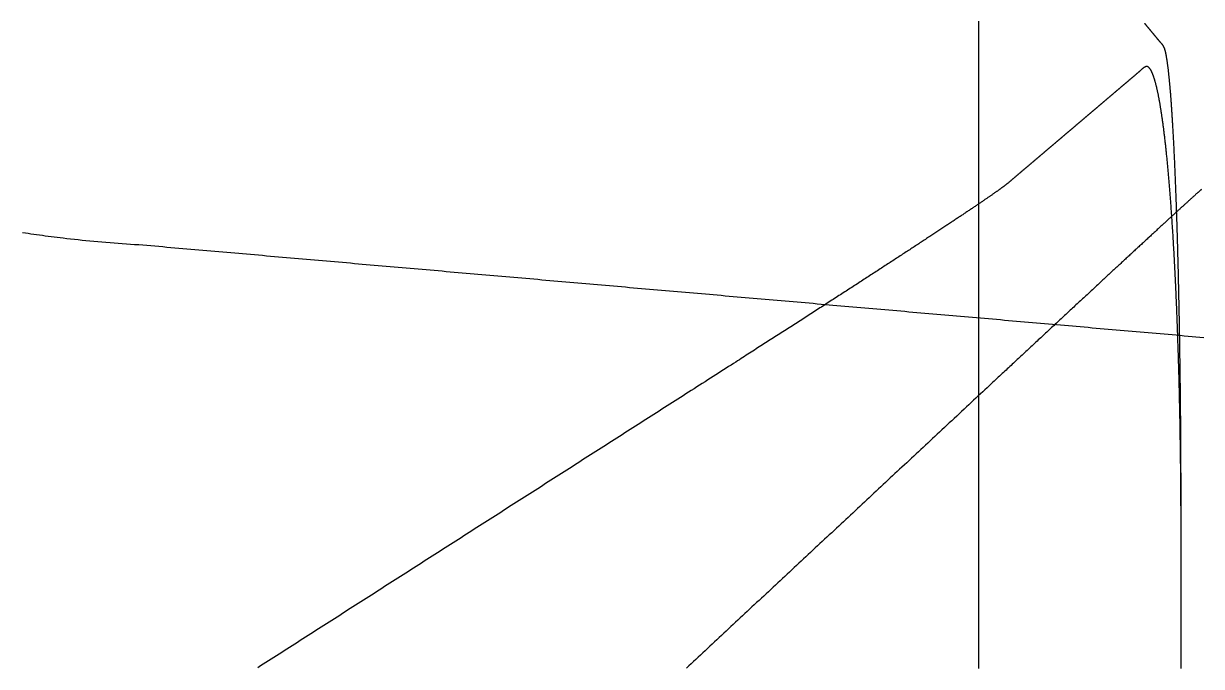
# Model space of a CAD drawing. Header units: millimetres. Extents: x -253 to 256, y -315 to 312.
# Drawn here: x 6.6 to 82.8, y -181.6 to -140 of the extents above; entities that cross this region are included whole.
import ezdxf

# ---------------------------------------------------------------- set-up
doc = ezdxf.new("R2010")
doc.units = ezdxf.units.MM
doc.layers.add('SKETCH', color=5, linetype='Continuous')

msp = doc.modelspace()

# ---------------------------------------------------------------- linework, layer by layer
at = {"layer": 'SKETCH', "flags": 128}
for points in [[(68.414, -181.765), (68.414, -181.53), (68.414, -181.294), (68.414, -181.058), (68.414, -180.822), (68.414, -180.586), (68.414, -180.35), (68.414, -180.115), (68.414, -179.879), (68.414, -179.642), (68.414, -179.406), (68.414, -179.169), (68.414, -178.932), (68.414, -178.694), (68.414, -178.457), (68.414, -178.22), (68.414, -177.982), (68.414, -177.745), (68.414, -177.508), (68.414, -177.271), (68.414, -177.034), (68.414, -176.797), (68.414, -176.561), (68.414, -176.325), (68.414, -176.089), (68.414, -175.854), (68.414, -175.619), (68.414, -175.385), (68.414, -175.152), (68.414, -174.919), (68.414, -174.687), (68.414, -174.455), (68.414, -174.234), (68.414, -174.013), (68.414, -173.793), (68.414, -173.574), (68.414, -173.355), (68.414, -173.136), (68.414, -172.918), (68.414, -172.701), (68.414, -172.483), (68.414, -172.266), (68.414, -172.05), (68.414, -171.833), (68.414, -171.617), (68.414, -171.401), (68.414, -171.185), (68.414, -170.969), (68.414, -170.753), (68.414, -170.537), (68.414, -170.321), (68.414, -170.105), (68.414, -169.889), (68.414, -169.672), (68.414, -169.455), (68.414, -169.238), (68.414, -169.02), (68.414, -168.803), (68.414, -168.586), (68.414, -168.368), (68.414, -168.151), (68.414, -167.933), (68.414, -167.716), (68.414, -167.498), (68.414, -167.281), (68.414, -167.063), (68.414, -166.846), (68.414, -166.629), (68.414, -166.411), (68.414, -166.194), (68.414, -165.976), (68.414, -165.759), (68.414, -165.541), (68.414, -165.324), (68.414, -165.106), (68.414, -164.889), (68.414, -164.672), (68.414, -164.454), (68.414, -164.237), (68.414, -164.019), (68.414, -163.802), (68.414, -163.585), (68.414, -163.367), (68.414, -163.15), (68.414, -162.932), (68.414, -162.715), (68.414, -162.498), (68.414, -162.28), (68.414, -162.063), (68.414, -161.845), (68.414, -161.628), (68.414, -161.411), (68.414, -161.193), (68.414, -160.976), (68.414, -160.758), (68.414, -160.541), (68.414, -160.324), (68.414, -160.106), (68.414, -159.889), (68.414, -159.671), (68.414, -159.454), (68.414, -159.237), (68.414, -159.019), (68.414, -158.802), (68.414, -158.584), (68.414, -158.367), (68.414, -158.149), (68.414, -157.932), (68.414, -157.715), (68.414, -157.497), (68.414, -157.28), (68.414, -157.062), (68.414, -156.845), (68.414, -156.627), (68.414, -156.41), (68.414, -156.192), (68.414, -155.975), (68.414, -155.758), (68.414, -155.54), (68.414, -155.323), (68.414, -155.105), (68.414, -154.888), (68.414, -154.67), (68.414, -154.453), (68.414, -154.235), (68.414, -154.018), (68.414, -153.801), (68.414, -153.583), (68.414, -153.366), (68.414, -153.148), (68.414, -152.931), (68.414, -152.714), (68.414, -152.496), (68.414, -152.279), (68.414, -152.061), (68.414, -151.844), (68.414, -151.627), (68.414, -151.409), (68.414, -151.192), (68.414, -150.974), (68.414, -150.757), (68.414, -150.54), (68.414, -150.322), (68.414, -150.105), (68.414, -149.887), (68.414, -149.67), (68.414, -149.453), (68.414, -149.235), (68.414, -149.018), (68.414, -148.8), (68.414, -148.583), (68.414, -148.366), (68.414, -148.148), (68.414, -147.931), (68.414, -147.713), (68.414, -147.496), (68.414, -147.278), (68.414, -147.061), (68.414, -146.844), (68.414, -146.626), (68.414, -146.409), (68.414, -146.191), (68.414, -145.974), (68.414, -145.756), (68.414, -145.539), (68.414, -145.321), (68.414, -145.104), (68.414, -144.887), (68.414, -144.669), (68.414, -144.452), (68.414, -144.234), (68.414, -144.017), (68.414, -143.799), (68.414, -143.582), (68.414, -143.364), (68.414, -143.147), (68.414, -142.93), (68.414, -142.712), (68.414, -142.495), (68.414, -142.277), (68.414, -142.06), (68.414, -141.843), (68.414, -141.625), (68.414, -141.408), (68.414, -141.19), (68.414, -140.973), (68.414, -140.756), (68.414, -140.538), (68.414, -140.321), (68.414, -140.103), (68.414, -139.886)], [(81.493, -181.765), (81.493, -181.53), (81.493, -181.294), (81.493, -181.058), (81.493, -180.822), (81.493, -180.586), (81.493, -180.35), (81.493, -180.115), (81.493, -179.877), (81.493, -179.636), (81.493, -179.393), (81.493, -179.147), (81.493, -178.899), (81.493, -178.649), (81.493, -178.399), (81.493, -178.148), (81.493, -177.898), (81.493, -177.647), (81.493, -177.398), (81.493, -177.15), (81.493, -176.904), (81.493, -176.66), (81.493, -176.42), (81.493, -176.182), (81.493, -175.948), (81.493, -175.719), (81.493, -175.494), (81.493, -175.274), (81.493, -175.06), (81.493, -174.852), (81.493, -174.65), (81.493, -174.455), (81.493, -174.328), (81.493, -174.203), (81.493, -174.082), (81.493, -173.964), (81.493, -173.849), (81.493, -173.737), (81.493, -173.626), (81.493, -173.518), (81.493, -173.411), (81.493, -173.306), (81.493, -173.202), (81.493, -173.099), (81.493, -172.997), (81.493, -172.895), (81.493, -172.793), (81.493, -172.691), (81.493, -172.589), (81.493, -172.486), (81.493, -172.382), (81.493, -172.277), (81.493, -172.171), (81.493, -172.063), (81.493, -171.953), (81.493, -171.841), (81.493, -171.717), (81.493, -171.593), (81.493, -171.468), (81.492, -171.342), (81.492, -171.216), (81.492, -171.089), (81.492, -170.961), (81.492, -170.833), (81.492, -170.704), (81.491, -170.575), (81.491, -170.446), (81.491, -170.317), (81.491, -170.187), (81.49, -170.057), (81.49, -169.928), (81.49, -169.798), (81.489, -169.668), (81.489, -169.538), (81.489, -169.409), (81.488, -169.279), (81.488, -169.15), (81.487, -169.022), (81.487, -168.893), (81.486, -168.766), (81.486, -168.638), (81.485, -168.511), (81.485, -168.383), (81.484, -168.256), (81.484, -168.128), (81.483, -168.001), (81.482, -167.873), (81.482, -167.746), (81.481, -167.619), (81.48, -167.492), (81.48, -167.364), (81.479, -167.237), (81.478, -167.11), (81.477, -166.983), (81.477, -166.857), (81.476, -166.73), (81.475, -166.603), (81.474, -166.477), (81.473, -166.35), (81.472, -166.224), (81.471, -166.098), (81.47, -165.972), (81.469, -165.846), (81.468, -165.72), (81.467, -165.595), (81.466, -165.469), (81.465, -165.344), (81.464, -165.219), (81.463, -165.093), (81.462, -164.968), (81.461, -164.843), (81.459, -164.718), (81.458, -164.593), (81.457, -164.468), (81.456, -164.344), (81.454, -164.219), (81.453, -164.095), (81.452, -163.971), (81.45, -163.847), (81.449, -163.723), (81.447, -163.599), (81.446, -163.475), (81.445, -163.352), (81.443, -163.228), (81.442, -163.105), (81.44, -162.982), (81.439, -162.86), (81.437, -162.737), (81.435, -162.615), (81.434, -162.493), (81.432, -162.371), (81.431, -162.249), (81.429, -162.127), (81.427, -162.005), (81.426, -161.883), (81.424, -161.762), (81.422, -161.641), (81.421, -161.52), (81.419, -161.399), (81.417, -161.278), (81.415, -161.157), (81.414, -161.037), (81.412, -160.917), (81.41, -160.797), (81.408, -160.677), (81.406, -160.558), (81.404, -160.438), (81.402, -160.319), (81.4, -160.2), (81.398, -160.082), (81.396, -159.963), (81.394, -159.845), (81.392, -159.728), (81.39, -159.61), (81.388, -159.492), (81.386, -159.375), (81.384, -159.258), (81.382, -159.141), (81.38, -159.024), (81.378, -158.908), (81.376, -158.791), (81.373, -158.675), (81.371, -158.559), (81.369, -158.444), (81.367, -158.328), (81.364, -158.213), (81.362, -158.098), (81.36, -157.984), (81.357, -157.869), (81.355, -157.755), (81.353, -157.641), (81.35, -157.528), (81.348, -157.414), (81.346, -157.301), (81.343, -157.189), (81.341, -157.076), (81.338, -156.964), (81.336, -156.852), (81.333, -156.741), (81.331, -156.629), (81.328, -156.518), (81.325, -156.407), (81.323, -156.296), (81.32, -156.186), (81.318, -156.076), (81.315, -155.966), (81.312, -155.856), (81.309, -155.747), (81.307, -155.638), (81.304, -155.529), (81.301, -155.42), (81.299, -155.312), (81.296, -155.204), (81.293, -155.097), (81.29, -154.99), (81.287, -154.883), (81.284, -154.776), (81.281, -154.67), (81.279, -154.564), (81.276, -154.458), (81.273, -154.353), (81.27, -154.248), (81.267, -154.144), (81.264, -154.039), (81.261, -153.935), (81.258, -153.831), (81.254, -153.728), (81.251, -153.625), (81.248, -153.522), (81.245, -153.419), (81.242, -153.317), (81.239, -153.215), (81.236, -153.113), (81.232, -153.012), (81.229, -152.911), (81.226, -152.81), (81.223, -152.71), (81.219, -152.61), (81.216, -152.511), (81.213, -152.412), (81.209, -152.313), (81.206, -152.215), (81.203, -152.117), (81.2, -152.019), (81.196, -151.922), (81.193, -151.825), (81.189, -151.728), (81.186, -151.632), (81.183, -151.536), (81.179, -151.441), (81.176, -151.346), (81.172, -151.251), (81.169, -151.156), (81.166, -151.062), (81.162, -150.968), (81.159, -150.875), (81.155, -150.782), (81.152, -150.689), (81.148, -150.597), (81.144, -150.505), (81.141, -150.414), (81.137, -150.322), (81.134, -150.232), (81.13, -150.141), (81.126, -150.052), (81.123, -149.962), (81.119, -149.873), (81.115, -149.784), (81.112, -149.696), (81.108, -149.608), (81.104, -149.521), (81.101, -149.434), (81.097, -149.347), (81.093, -149.261), (81.089, -149.175), (81.085, -149.089), (81.082, -149.004), (81.078, -148.919), (81.074, -148.835), (81.07, -148.751), (81.066, -148.667), (81.062, -148.584), (81.058, -148.501), (81.054, -148.419), (81.05, -148.337), (81.046, -148.255), (81.043, -148.174), (81.039, -148.094), (81.035, -148.014), (81.031, -147.934), (81.027, -147.855), (81.023, -147.776), (81.018, -147.698), (81.014, -147.62), (81.01, -147.542), (81.006, -147.465), (81.002, -147.389), (80.998, -147.313), (80.994, -147.237), (80.99, -147.161), (80.986, -147.087), (80.981, -147.012), (80.977, -146.938), (80.973, -146.864), (80.969, -146.791), (80.965, -146.719), (80.96, -146.646), (80.956, -146.574), (80.952, -146.503), (80.948, -146.432), (80.943, -146.362), (80.939, -146.292), (80.935, -146.223), (80.93, -146.154), (80.926, -146.085), (80.922, -146.017), (80.917, -145.95), (80.913, -145.882), (80.909, -145.816), (80.904, -145.75), (80.9, -145.684), (80.896, -145.618), (80.891, -145.554), (80.887, -145.489), (80.882, -145.425), (80.878, -145.362), (80.873, -145.299), (80.869, -145.236), (80.864, -145.174), (80.86, -145.113), (80.855, -145.051), (80.851, -144.991), (80.846, -144.931), (80.842, -144.871), (80.837, -144.812), (80.833, -144.753), (80.828, -144.695), (80.824, -144.637), (80.819, -144.58), (80.814, -144.524), (80.81, -144.468), (80.805, -144.412), (80.801, -144.357), (80.796, -144.302), (80.791, -144.248), (80.787, -144.194), (80.782, -144.141), (80.777, -144.088), (80.773, -144.036), (80.768, -143.984), (80.763, -143.933), (80.758, -143.882), (80.754, -143.832), (80.749, -143.782), (80.744, -143.733), (80.739, -143.684), (80.735, -143.636), (80.73, -143.588), (80.725, -143.541), (80.72, -143.494), (80.716, -143.448), (80.711, -143.402), (80.706, -143.357), (80.701, -143.312), (80.697, -143.268), (80.692, -143.225), (80.687, -143.181), (80.682, -143.139), (80.677, -143.097), (80.673, -143.055), (80.668, -143.014), (80.663, -142.973), (80.658, -142.933), (80.653, -142.894), (80.648, -142.855), (80.644, -142.816), (80.639, -142.778), (80.634, -142.741), (80.629, -142.704), (80.624, -142.667), (80.619, -142.631), (80.614, -142.596), (80.61, -142.561), (80.605, -142.527), (80.6, -142.493), (80.595, -142.46), (80.59, -142.427), (80.585, -142.395), (80.58, -142.363), (80.575, -142.332), (80.57, -142.301), (80.565, -142.271), (80.56, -142.242), (80.555, -142.213), (80.55, -142.184), (80.545, -142.156), (80.54, -142.129), (80.535, -142.102), (80.531, -142.076), (80.526, -142.05), (80.521, -142.024), (80.516, -142), (80.511, -141.975), (80.506, -141.952), (80.501, -141.928), (80.496, -141.906), (80.49, -141.884), (80.485, -141.862), (80.48, -141.841), (80.475, -141.821), (80.47, -141.801), (80.465, -141.781), (80.46, -141.763), (80.455, -141.745), (80.45, -141.728), (80.446, -141.712), (80.441, -141.696), (80.436, -141.682), (80.431, -141.667), (80.426, -141.654), (80.421, -141.641), (80.416, -141.628), (80.411, -141.616), (80.407, -141.604), (80.402, -141.593), (80.397, -141.582), (80.392, -141.571), (80.387, -141.561), (80.381, -141.55), (80.376, -141.54), (80.371, -141.53), (80.366, -141.52), (80.36, -141.51), (80.355, -141.499), (80.349, -141.489), (80.344, -141.479), (80.336, -141.465), (80.328, -141.452), (80.321, -141.44), (80.313, -141.428), (80.304, -141.417), (80.296, -141.406), (80.288, -141.395), (80.279, -141.385), (80.271, -141.374), (80.262, -141.365), (80.253, -141.355), (80.245, -141.346), (80.236, -141.336), (80.227, -141.327), (80.218, -141.318), (80.209, -141.309), (80.2, -141.3), (80.191, -141.291), (80.183, -141.282), (80.174, -141.272), (80.165, -141.263), (80.156, -141.253), (80.148, -141.243), (80.139, -141.233), (80.131, -141.223), (80.122, -141.213), (80.114, -141.203), (80.105, -141.192), (80.097, -141.182), (80.088, -141.172), (80.08, -141.162), (80.071, -141.151), (80.063, -141.141), (80.054, -141.131), (80.046, -141.121), (80.037, -141.11), (80.029, -141.1), (80.02, -141.09), (80.012, -141.079), (80.004, -141.069), (79.995, -141.059), (79.987, -141.049), (79.978, -141.038), (79.97, -141.028), (79.961, -141.018), (79.953, -141.008), (79.944, -140.997), (79.936, -140.987), (79.927, -140.977), (79.919, -140.967), (79.91, -140.957), (79.902, -140.946), (79.894, -140.936), (79.885, -140.926), (79.877, -140.916), (79.868, -140.906), (79.86, -140.895), (79.851, -140.885), (79.843, -140.875), (79.834, -140.865), (79.826, -140.855), (79.817, -140.844), (79.809, -140.834), (79.8, -140.824), (79.792, -140.814), (79.783, -140.804), (79.775, -140.793), (79.767, -140.783), (79.758, -140.773), (79.75, -140.763), (79.741, -140.752), (79.733, -140.742), (79.724, -140.732), (79.716, -140.722), (79.707, -140.712), (79.699, -140.701), (79.69, -140.691), (79.682, -140.681), (79.673, -140.671), (79.665, -140.66), (79.656, -140.65), (79.648, -140.64), (79.639, -140.63), (79.631, -140.619), (79.622, -140.609), (79.614, -140.599), (79.605, -140.589), (79.597, -140.578), (79.588, -140.568), (79.58, -140.558), (79.571, -140.548), (79.563, -140.537), (79.554, -140.527), (79.546, -140.517), (79.537, -140.507), (79.529, -140.496), (79.52, -140.486), (79.512, -140.476), (79.503, -140.466), (79.495, -140.456), (79.486, -140.445), (79.478, -140.435), (79.469, -140.425), (79.461, -140.415), (79.452, -140.405), (79.444, -140.394), (79.435, -140.384), (79.427, -140.374), (79.419, -140.364), (79.41, -140.354), (79.402, -140.344), (79.393, -140.333), (79.385, -140.323), (79.376, -140.313), (79.368, -140.303), (79.359, -140.293), (79.351, -140.282), (79.342, -140.272), (79.334, -140.262), (79.326, -140.252), (79.317, -140.242), (79.309, -140.231), (79.3, -140.221), (79.292, -140.211), (79.283, -140.201), (79.275, -140.19), (79.266, -140.18), (79.258, -140.17), (79.249, -140.16), (79.241, -140.149), (79.232, -140.139), (79.224, -140.129), (79.215, -140.119), (79.207, -140.108), (79.198, -140.098), (79.19, -140.088), (79.181, -140.078), (79.173, -140.068), (79.164, -140.057), (79.156, -140.047), (79.147, -140.037), (79.139, -140.027)], [(81.493, -181.765), (81.493, -181.53), (81.493, -181.294), (81.493, -181.058), (81.493, -180.822), (81.493, -180.586), (81.493, -180.35), (81.493, -180.115), (81.493, -179.875), (81.493, -179.63), (81.493, -179.379), (81.493, -179.124), (81.493, -178.865), (81.493, -178.604), (81.493, -178.341), (81.493, -178.077), (81.493, -177.813), (81.493, -177.55), (81.493, -177.288), (81.493, -177.03), (81.493, -176.774), (81.493, -176.524), (81.493, -176.278), (81.493, -176.039), (81.493, -175.807), (81.493, -175.583), (81.493, -175.368), (81.493, -175.162), (81.493, -174.967), (81.493, -174.784), (81.493, -174.613), (81.493, -174.455), (81.493, -174.387), (81.493, -174.322), (81.493, -174.26), (81.493, -174.202), (81.493, -174.147), (81.493, -174.094), (81.493, -174.043), (81.493, -173.994), (81.493, -173.946), (81.493, -173.9), (81.493, -173.855), (81.493, -173.811), (81.493, -173.766), (81.493, -173.722), (81.493, -173.677), (81.493, -173.632), (81.493, -173.586), (81.493, -173.539), (81.493, -173.489), (81.493, -173.438), (81.493, -173.385), (81.493, -173.329), (81.493, -173.271), (81.493, -173.209), (81.493, -173.106), (81.493, -173), (81.492, -172.888), (81.492, -172.773), (81.492, -172.654), (81.492, -172.532), (81.491, -172.407), (81.491, -172.28), (81.491, -172.149), (81.49, -172.017), (81.49, -171.883), (81.49, -171.748), (81.489, -171.611), (81.489, -171.473), (81.488, -171.335), (81.487, -171.197), (81.487, -171.059), (81.486, -170.921), (81.486, -170.784), (81.485, -170.647), (81.484, -170.512), (81.483, -170.379), (81.482, -170.247), (81.481, -170.118), (81.48, -169.99), (81.479, -169.862), (81.478, -169.733), (81.477, -169.605), (81.476, -169.477), (81.475, -169.349), (81.473, -169.221), (81.472, -169.093), (81.471, -168.965), (81.469, -168.837), (81.468, -168.71), (81.467, -168.582), (81.465, -168.454), (81.464, -168.327), (81.462, -168.199), (81.46, -168.072), (81.459, -167.945), (81.457, -167.817), (81.455, -167.69), (81.454, -167.564), (81.452, -167.437), (81.45, -167.31), (81.448, -167.184), (81.446, -167.057), (81.444, -166.931), (81.442, -166.805), (81.44, -166.679), (81.438, -166.553), (81.436, -166.427), (81.434, -166.302), (81.432, -166.176), (81.43, -166.05), (81.427, -165.925), (81.425, -165.799), (81.423, -165.674), (81.42, -165.549), (81.418, -165.424), (81.415, -165.299), (81.413, -165.175), (81.41, -165.05), (81.408, -164.926), (81.405, -164.801), (81.403, -164.677), (81.4, -164.554), (81.397, -164.43), (81.394, -164.306), (81.392, -164.183), (81.389, -164.06), (81.386, -163.937), (81.383, -163.814), (81.38, -163.692), (81.377, -163.569), (81.374, -163.447), (81.371, -163.324), (81.368, -163.202), (81.365, -163.08), (81.361, -162.958), (81.358, -162.837), (81.355, -162.715), (81.351, -162.594), (81.348, -162.473), (81.345, -162.352), (81.341, -162.231), (81.338, -162.111), (81.334, -161.99), (81.331, -161.87), (81.327, -161.75), (81.324, -161.631), (81.32, -161.512), (81.316, -161.392), (81.313, -161.274), (81.309, -161.155), (81.305, -161.037), (81.301, -160.918), (81.297, -160.8), (81.293, -160.683), (81.29, -160.565), (81.286, -160.448), (81.282, -160.33), (81.277, -160.213), (81.273, -160.096), (81.269, -159.98), (81.265, -159.864), (81.261, -159.747), (81.257, -159.632), (81.252, -159.516), (81.248, -159.401), (81.244, -159.285), (81.239, -159.171), (81.235, -159.056), (81.231, -158.942), (81.226, -158.828), (81.221, -158.714), (81.217, -158.601), (81.212, -158.488), (81.208, -158.375), (81.203, -158.262), (81.198, -158.15), (81.194, -158.038), (81.189, -157.926), (81.184, -157.814), (81.179, -157.703), (81.174, -157.592), (81.169, -157.481), (81.164, -157.371), (81.159, -157.26), (81.154, -157.15), (81.149, -157.041), (81.144, -156.931), (81.139, -156.822), (81.133, -156.713), (81.128, -156.605), (81.123, -156.497), (81.118, -156.389), (81.112, -156.281), (81.107, -156.174), (81.102, -156.067), (81.096, -155.961), (81.091, -155.854), (81.085, -155.749), (81.08, -155.643), (81.074, -155.538), (81.069, -155.433), (81.063, -155.328), (81.058, -155.224), (81.052, -155.12), (81.046, -155.016), (81.041, -154.913), (81.035, -154.809), (81.029, -154.707), (81.023, -154.604), (81.017, -154.502), (81.011, -154.4), (81.006, -154.299), (81, -154.198), (80.994, -154.097), (80.988, -153.996), (80.982, -153.896), (80.976, -153.797), (80.97, -153.697), (80.963, -153.598), (80.957, -153.5), (80.951, -153.402), (80.945, -153.304), (80.939, -153.206), (80.932, -153.109), (80.926, -153.013), (80.92, -152.916), (80.913, -152.82), (80.907, -152.724), (80.9, -152.629), (80.894, -152.534), (80.887, -152.439), (80.881, -152.345), (80.874, -152.251), (80.868, -152.157), (80.861, -152.064), (80.854, -151.971), (80.848, -151.879), (80.841, -151.787), (80.834, -151.695), (80.827, -151.604), (80.821, -151.513), (80.814, -151.422), (80.807, -151.332), (80.8, -151.243), (80.793, -151.154), (80.786, -151.065), (80.779, -150.977), (80.772, -150.889), (80.765, -150.801), (80.758, -150.714), (80.751, -150.627), (80.744, -150.541), (80.737, -150.455), (80.73, -150.369), (80.723, -150.284), (80.716, -150.199), (80.709, -150.115), (80.701, -150.031), (80.694, -149.948), (80.687, -149.864), (80.68, -149.782), (80.672, -149.699), (80.665, -149.618), (80.658, -149.536), (80.65, -149.455), (80.643, -149.375), (80.635, -149.295), (80.628, -149.215), (80.62, -149.136), (80.613, -149.057), (80.605, -148.979), (80.598, -148.901), (80.59, -148.824), (80.583, -148.747), (80.575, -148.67), (80.567, -148.594), (80.559, -148.519), (80.552, -148.443), (80.544, -148.368), (80.536, -148.294), (80.528, -148.22), (80.521, -148.147), (80.513, -148.074), (80.505, -148.001), (80.497, -147.929), (80.489, -147.857), (80.481, -147.786), (80.473, -147.715), (80.465, -147.645), (80.457, -147.575), (80.449, -147.506), (80.441, -147.437), (80.433, -147.369), (80.425, -147.301), (80.417, -147.234), (80.408, -147.167), (80.4, -147.101), (80.392, -147.035), (80.384, -146.969), (80.376, -146.904), (80.367, -146.839), (80.359, -146.775), (80.351, -146.712), (80.342, -146.649), (80.334, -146.586), (80.326, -146.524), (80.317, -146.462), (80.309, -146.401), (80.3, -146.34), (80.292, -146.28), (80.283, -146.22), (80.275, -146.161), (80.266, -146.102), (80.258, -146.044), (80.249, -145.986), (80.241, -145.929), (80.232, -145.872), (80.224, -145.816), (80.215, -145.76), (80.207, -145.705), (80.198, -145.65), (80.189, -145.595), (80.181, -145.542), (80.172, -145.488), (80.164, -145.435), (80.155, -145.383), (80.146, -145.331), (80.138, -145.28), (80.129, -145.229), (80.12, -145.179), (80.111, -145.129), (80.103, -145.08), (80.094, -145.031), (80.085, -144.982), (80.076, -144.935), (80.068, -144.887), (80.059, -144.841), (80.05, -144.794), (80.041, -144.749), (80.032, -144.704), (80.023, -144.659), (80.014, -144.615), (80.005, -144.571), (79.996, -144.528), (79.987, -144.486), (79.978, -144.444), (79.969, -144.402), (79.96, -144.361), (79.951, -144.32), (79.942, -144.28), (79.933, -144.241), (79.924, -144.202), (79.915, -144.164), (79.906, -144.126), (79.897, -144.088), (79.887, -144.051), (79.878, -144.015), (79.869, -143.979), (79.86, -143.944), (79.851, -143.909), (79.842, -143.875), (79.832, -143.841), (79.823, -143.808), (79.814, -143.776), (79.805, -143.744), (79.796, -143.712), (79.786, -143.681), (79.777, -143.651), (79.768, -143.621), (79.759, -143.591), (79.749, -143.563), (79.74, -143.534), (79.731, -143.507), (79.722, -143.479), (79.712, -143.453), (79.703, -143.426), (79.694, -143.401), (79.684, -143.376), (79.675, -143.351), (79.666, -143.327), (79.657, -143.304), (79.647, -143.281), (79.638, -143.258), (79.629, -143.236), (79.619, -143.215), (79.61, -143.194), (79.6, -143.174), (79.591, -143.154), (79.582, -143.135), (79.572, -143.117), (79.563, -143.099), (79.554, -143.081), (79.544, -143.064), (79.535, -143.048), (79.526, -143.032), (79.516, -143.017), (79.507, -143.002), (79.497, -142.988), (79.488, -142.974), (79.478, -142.961), (79.469, -142.948), (79.46, -142.936), (79.45, -142.925), (79.441, -142.914), (79.431, -142.903), (79.422, -142.893), (79.412, -142.884), (79.403, -142.875), (79.393, -142.867), (79.384, -142.86), (79.375, -142.852), (79.365, -142.846), (79.356, -142.84), (79.346, -142.834), (79.337, -142.83), (79.328, -142.826), (79.318, -142.822), (79.309, -142.82), (79.3, -142.818), (79.291, -142.816), (79.282, -142.816), (79.273, -142.816), (79.264, -142.816), (79.254, -142.817), (79.245, -142.818), (79.236, -142.82), (79.227, -142.823), (79.218, -142.825), (79.208, -142.828), (79.199, -142.832), (79.189, -142.836), (79.18, -142.84), (79.17, -142.844), (79.16, -142.849), (79.15, -142.853), (79.14, -142.858), (79.13, -142.863), (79.119, -142.869), (79.105, -142.876), (79.091, -142.884), (79.077, -142.894), (79.063, -142.904), (79.048, -142.914), (79.033, -142.926), (79.018, -142.938), (79.002, -142.951), (78.987, -142.964), (78.971, -142.978), (78.955, -142.993), (78.939, -143.007), (78.924, -143.022), (78.908, -143.037), (78.892, -143.052), (78.875, -143.067), (78.859, -143.082), (78.843, -143.098), (78.827, -143.113), (78.811, -143.127), (78.796, -143.142), (78.78, -143.156), (78.764, -143.17), (78.749, -143.183), (78.733, -143.196), (78.718, -143.21), (78.702, -143.223), (78.687, -143.236), (78.672, -143.249), (78.656, -143.262), (78.641, -143.275), (78.625, -143.288), (78.61, -143.301), (78.594, -143.314), (78.579, -143.328), (78.564, -143.341), (78.548, -143.354), (78.533, -143.367), (78.517, -143.38), (78.502, -143.393), (78.486, -143.406), (78.471, -143.419), (78.456, -143.432), (78.44, -143.445), (78.425, -143.459), (78.409, -143.472), (78.394, -143.485), (78.379, -143.498), (78.363, -143.511), (78.348, -143.524), (78.332, -143.537), (78.317, -143.55), (78.302, -143.563), (78.286, -143.576), (78.271, -143.589), (78.256, -143.602), (78.24, -143.615), (78.225, -143.628), (78.209, -143.641), (78.194, -143.654), (78.179, -143.667), (78.163, -143.681), (78.148, -143.694), (78.133, -143.707), (78.117, -143.72), (78.102, -143.733), (78.087, -143.746), (78.071, -143.759), (78.056, -143.772), (78.04, -143.785), (78.025, -143.798), (78.01, -143.811), (77.994, -143.824), (77.979, -143.837), (77.963, -143.85), (77.948, -143.863), (77.933, -143.876), (77.917, -143.89), (77.902, -143.903), (77.886, -143.916), (77.871, -143.929), (77.856, -143.942), (77.84, -143.955), (77.825, -143.968), (77.809, -143.981), (77.794, -143.994), (77.779, -144.007), (77.763, -144.02), (77.748, -144.034), (77.732, -144.047), (77.717, -144.06), (77.701, -144.073), (77.686, -144.086), (77.671, -144.099), (77.655, -144.112), (77.64, -144.125), (77.624, -144.138), (77.609, -144.151), (77.594, -144.164), (77.578, -144.178), (77.563, -144.191), (77.547, -144.204), (77.532, -144.217), (77.517, -144.23), (77.501, -144.243), (77.486, -144.256), (77.47, -144.269), (77.455, -144.282), (77.44, -144.295), (77.424, -144.308), (77.409, -144.321), (77.393, -144.335), (77.378, -144.348), (77.363, -144.361), (77.347, -144.374), (77.332, -144.387), (77.316, -144.4), (77.301, -144.413), (77.286, -144.426), (77.27, -144.439), (77.255, -144.452), (77.239, -144.465), (77.224, -144.478), (77.209, -144.491), (77.193, -144.505), (77.178, -144.518), (77.162, -144.531), (77.147, -144.544), (77.132, -144.557), (77.116, -144.57), (77.101, -144.583), (77.086, -144.596), (77.07, -144.609), (77.055, -144.622), (77.039, -144.635), (77.024, -144.648), (77.009, -144.661), (76.993, -144.675), (76.978, -144.688), (76.962, -144.701), (76.947, -144.714), (76.932, -144.727), (76.916, -144.74), (76.901, -144.753), (76.885, -144.766), (76.87, -144.779), (76.855, -144.792), (76.839, -144.805), (76.824, -144.818), (76.809, -144.831), (76.793, -144.844), (76.778, -144.858), (76.762, -144.871), (76.747, -144.884), (76.732, -144.897), (76.716, -144.91), (76.701, -144.923), (76.685, -144.936), (76.67, -144.949), (76.655, -144.962), (76.639, -144.975), (76.624, -144.988), (76.609, -145.001), (76.593, -145.014), (76.578, -145.027), (76.562, -145.04), (76.547, -145.054), (76.532, -145.067), (76.516, -145.08), (76.501, -145.093), (76.485, -145.106), (76.47, -145.119), (76.455, -145.132), (76.439, -145.145), (76.424, -145.158), (76.409, -145.171), (76.393, -145.184), (76.378, -145.197), (76.362, -145.21), (76.347, -145.223), (76.332, -145.236), (76.316, -145.25), (76.301, -145.263), (76.286, -145.276), (76.27, -145.289), (76.255, -145.302), (76.239, -145.315), (76.224, -145.328), (76.209, -145.341), (76.193, -145.354), (76.178, -145.367), (76.163, -145.38), (76.147, -145.393), (76.132, -145.406), (76.116, -145.419), (76.101, -145.432), (76.086, -145.445), (76.07, -145.459), (76.055, -145.472), (76.04, -145.485), (76.024, -145.498), (76.009, -145.511), (75.993, -145.524), (75.978, -145.537), (75.963, -145.55), (75.947, -145.563), (75.932, -145.576), (75.917, -145.589), (75.901, -145.602), (75.886, -145.615), (75.87, -145.628), (75.855, -145.641), (75.84, -145.654), (75.824, -145.667), (75.809, -145.68), (75.794, -145.693), (75.778, -145.706), (75.763, -145.72), (75.748, -145.733), (75.732, -145.746), (75.717, -145.759), (75.702, -145.772), (75.686, -145.785), (75.671, -145.798), (75.656, -145.811), (75.64, -145.824), (75.625, -145.837), (75.61, -145.85), (75.595, -145.863), (75.579, -145.876), (75.564, -145.889), (75.549, -145.902), (75.533, -145.915), (75.518, -145.928), (75.503, -145.941), (75.487, -145.954), (75.472, -145.967), (75.457, -145.98), (75.441, -145.993), (75.426, -146.006), (75.411, -146.019), (75.395, -146.032), (75.38, -146.045), (75.365, -146.058), (75.349, -146.071), (75.334, -146.084), (75.319, -146.097), (75.303, -146.11), (75.288, -146.123), (75.273, -146.136), (75.257, -146.149), (75.242, -146.162), (75.226, -146.175), (75.211, -146.188), (75.196, -146.201), (75.18, -146.214), (75.165, -146.227), (75.15, -146.24), (75.134, -146.253), (75.119, -146.267), (75.104, -146.28), (75.088, -146.293), (75.073, -146.306), (75.058, -146.319), (75.042, -146.332), (75.027, -146.345), (75.012, -146.358), (74.996, -146.371), (74.981, -146.384), (74.965, -146.397), (74.95, -146.41), (74.935, -146.423), (74.919, -146.436), (74.904, -146.449), (74.889, -146.462), (74.873, -146.475), (74.858, -146.488), (74.843, -146.501), (74.827, -146.514), (74.812, -146.527), (74.797, -146.54), (74.781, -146.553), (74.766, -146.566), (74.751, -146.579), (74.735, -146.592), (74.72, -146.605), (74.705, -146.619), (74.689, -146.632), (74.674, -146.645), (74.659, -146.658), (74.643, -146.671), (74.628, -146.684), (74.613, -146.697), (74.597, -146.71), (74.582, -146.723), (74.567, -146.736), (74.551, -146.749), (74.536, -146.762), (74.521, -146.775), (74.505, -146.788), (74.49, -146.801), (74.475, -146.814), (74.459, -146.827), (74.444, -146.84), (74.429, -146.853), (74.413, -146.866), (74.398, -146.879), (74.382, -146.892), (74.367, -146.905), (74.352, -146.918), (74.336, -146.931), (74.321, -146.944), (74.306, -146.957), (74.29, -146.97), (74.275, -146.983), (74.26, -146.996), (74.244, -147.009), (74.229, -147.022), (74.214, -147.035), (74.198, -147.048), (74.183, -147.061), (74.168, -147.075), (74.152, -147.088), (74.137, -147.101), (74.122, -147.114), (74.107, -147.127), (74.091, -147.14), (74.076, -147.153), (74.061, -147.166), (74.045, -147.179), (74.03, -147.192), (74.015, -147.205), (73.999, -147.218), (73.984, -147.231), (73.969, -147.244), (73.953, -147.257), (73.938, -147.27), (73.923, -147.283), (73.907, -147.296), (73.892, -147.309), (73.877, -147.322), (73.861, -147.335), (73.846, -147.348), (73.831, -147.361), (73.815, -147.374), (73.8, -147.387), (73.785, -147.4), (73.769, -147.413), (73.754, -147.426), (73.739, -147.439), (73.723, -147.452), (73.708, -147.465), (73.693, -147.478), (73.677, -147.491), (73.662, -147.504), (73.647, -147.517), (73.631, -147.53), (73.616, -147.543), (73.601, -147.556), (73.585, -147.569), (73.57, -147.582), (73.555, -147.595), (73.54, -147.608), (73.524, -147.621), (73.509, -147.634), (73.494, -147.647), (73.478, -147.66), (73.463, -147.673), (73.448, -147.686), (73.432, -147.699), (73.417, -147.712), (73.402, -147.725), (73.386, -147.738), (73.371, -147.751), (73.356, -147.764), (73.34, -147.777), (73.325, -147.79), (73.31, -147.804), (73.294, -147.817), (73.279, -147.83), (73.264, -147.843), (73.249, -147.856), (73.233, -147.868), (73.218, -147.881), (73.203, -147.894), (73.187, -147.907), (73.172, -147.92), (73.157, -147.933), (73.142, -147.946), (73.126, -147.959), (73.111, -147.972), (73.096, -147.985), (73.08, -147.998), (73.065, -148.011), (73.05, -148.024), (73.035, -148.037), (73.019, -148.05), (73.004, -148.063), (72.989, -148.076), (72.974, -148.089), (72.958, -148.102), (72.943, -148.115), (72.928, -148.128), (72.913, -148.141), (72.897, -148.154), (72.882, -148.167), (72.867, -148.18), (72.852, -148.193), (72.836, -148.206), (72.821, -148.219), (72.806, -148.232), (72.79, -148.245), (72.775, -148.257), (72.76, -148.27), (72.744, -148.283), (72.729, -148.296), (72.714, -148.309), (72.699, -148.322), (72.683, -148.335), (72.668, -148.348), (72.653, -148.361), (72.637, -148.374), (72.622, -148.387), (72.607, -148.401), (72.591, -148.414), (72.576, -148.427), (72.561, -148.44), (72.546, -148.453), (72.53, -148.466), (72.515, -148.479), (72.5, -148.492), (72.484, -148.505), (72.469, -148.517), (72.454, -148.53), (72.438, -148.543), (72.423, -148.556), (72.408, -148.569), (72.393, -148.582), (72.377, -148.595), (72.362, -148.608), (72.347, -148.621), (72.331, -148.634), (72.316, -148.647), (72.301, -148.66), (72.286, -148.673), (72.27, -148.686), (72.255, -148.699), (72.24, -148.712), (72.224, -148.725), (72.209, -148.738), (72.194, -148.751), (72.178, -148.764), (72.163, -148.777), (72.148, -148.79), (72.133, -148.803), (72.117, -148.816), (72.102, -148.829), (72.087, -148.842), (72.071, -148.855), (72.056, -148.868), (72.041, -148.881), (72.026, -148.894), (72.01, -148.907), (71.995, -148.92), (71.98, -148.933), (71.964, -148.946), (71.949, -148.959), (71.934, -148.972), (71.919, -148.985), (71.903, -148.998), (71.888, -149.011), (71.873, -149.024), (71.857, -149.037), (71.842, -149.05), (71.827, -149.063), (71.812, -149.076), (71.796, -149.089), (71.781, -149.102), (71.766, -149.115), (71.75, -149.128), (71.735, -149.141), (71.72, -149.154), (71.705, -149.167), (71.689, -149.18), (71.674, -149.193), (71.659, -149.206), (71.644, -149.219), (71.628, -149.232), (71.613, -149.245), (71.598, -149.258), (71.582, -149.271), (71.567, -149.284), (71.552, -149.297), (71.537, -149.31), (71.521, -149.323), (71.506, -149.336), (71.491, -149.349), (71.475, -149.362), (71.46, -149.374), (71.445, -149.387), (71.43, -149.4), (71.414, -149.413), (71.399, -149.426), (71.384, -149.439), (71.369, -149.452), (71.353, -149.465), (71.338, -149.478), (71.323, -149.491), (71.307, -149.504), (71.292, -149.517), (71.277, -149.53), (71.262, -149.543), (71.246, -149.556), (71.231, -149.569), (71.216, -149.582), (71.201, -149.595), (71.185, -149.608), (71.17, -149.621), (71.155, -149.634), (71.14, -149.647), (71.124, -149.66), (71.109, -149.673), (71.094, -149.686), (71.078, -149.699), (71.063, -149.712), (71.048, -149.725), (71.033, -149.738), (71.017, -149.751), (71.002, -149.764), (70.987, -149.777), (70.972, -149.79), (70.956, -149.803), (70.941, -149.816), (70.926, -149.829), (70.911, -149.841), (70.895, -149.854), (70.88, -149.867), (70.865, -149.88), (70.849, -149.893), (70.834, -149.906), (70.819, -149.919), (70.804, -149.932), (70.788, -149.945), (70.773, -149.958), (70.758, -149.971), (70.743, -149.984), (70.727, -149.997), (70.712, -150.01), (70.697, -150.023), (70.682, -150.036), (70.666, -150.049), (70.651, -150.062), (70.636, -150.075), (70.621, -150.088), (70.606, -150.1), (70.592, -150.113), (70.577, -150.125), (70.563, -150.138), (70.548, -150.151), (70.534, -150.163), (70.519, -150.176), (70.505, -150.188), (70.491, -150.201), (70.476, -150.213), (70.461, -150.226), (70.447, -150.239), (70.432, -150.251), (70.417, -150.264), (70.401, -150.277), (70.386, -150.29), (70.37, -150.303), (70.354, -150.317), (70.337, -150.33), (70.321, -150.344), (70.304, -150.358), (70.286, -150.372), (70.272, -150.383), (70.258, -150.394), (70.244, -150.405), (70.231, -150.416), (70.217, -150.427), (70.203, -150.438), (70.19, -150.448), (70.176, -150.459), (70.162, -150.47), (70.148, -150.481), (70.133, -150.492), (70.119, -150.504), (70.104, -150.515), (70.089, -150.527), (70.073, -150.539), (70.057, -150.551), (70.04, -150.563), (70.023, -150.576), (70.005, -150.59), (69.987, -150.603), (69.968, -150.617), (69.948, -150.632), (69.928, -150.647), (69.906, -150.662), (69.885, -150.678), (69.862, -150.695), (69.839, -150.711), (69.816, -150.728), (69.792, -150.746), (69.767, -150.763), (69.742, -150.781), (69.717, -150.799), (69.691, -150.818), (69.664, -150.837), (69.637, -150.856), (69.61, -150.875), (69.582, -150.895), (69.553, -150.915), (69.524, -150.935), (69.495, -150.956), (69.465, -150.977), (69.435, -150.998), (69.404, -151.02), (69.373, -151.042), (69.341, -151.064), (69.309, -151.086), (69.276, -151.109), (69.243, -151.132), (69.209, -151.156), (69.175, -151.179), (69.14, -151.203), (69.105, -151.228), (69.07, -151.252), (69.033, -151.277), (68.997, -151.302), (68.96, -151.328), (68.922, -151.354), (68.884, -151.38), (68.846, -151.407), (68.807, -151.433), (68.767, -151.46), (68.727, -151.488), (68.687, -151.515), (68.646, -151.543), (68.605, -151.572), (68.563, -151.6), (68.521, -151.629), (68.478, -151.658), (68.435, -151.687), (68.391, -151.717), (68.347, -151.747), (68.302, -151.777), (68.257, -151.808), (68.212, -151.838), (68.166, -151.869), (68.119, -151.901), (68.072, -151.932), (68.025, -151.964), (67.977, -151.997), (67.929, -152.029), (67.88, -152.062), (67.831, -152.095), (67.781, -152.128), (67.731, -152.162), (67.68, -152.196), (67.629, -152.23), (67.577, -152.265), (67.525, -152.3), (67.473, -152.335), (67.42, -152.37), (67.367, -152.406), (67.313, -152.441), (67.259, -152.478), (67.205, -152.514), (67.15, -152.551), (67.094, -152.588), (67.038, -152.625), (66.982, -152.662), (66.925, -152.7), (66.868, -152.738), (66.811, -152.777), (66.752, -152.815), (66.694, -152.854), (66.635, -152.893), (66.576, -152.933), (66.516, -152.972), (66.456, -153.012), (66.395, -153.053), (66.334, -153.093), (66.272, -153.134), (66.21, -153.175), (66.148, -153.216), (66.085, -153.258), (66.022, -153.3), (65.958, -153.342), (65.894, -153.384), (65.83, -153.427), (65.765, -153.47), (65.7, -153.513), (65.634, -153.556), (65.569, -153.599), (65.502, -153.643), (65.435, -153.687), (65.368, -153.732), (65.3, -153.776), (65.232, -153.821), (65.164, -153.866), (65.095, -153.912), (65.025, -153.957), (64.955, -154.003), (64.885, -154.05), (64.815, -154.096), (64.744, -154.143), (64.672, -154.19), (64.601, -154.237), (64.528, -154.284), (64.456, -154.332), (64.383, -154.379), (64.31, -154.428), (64.236, -154.476), (64.162, -154.524), (64.088, -154.573), (64.013, -154.622), (63.938, -154.671), (63.863, -154.72), (63.787, -154.77), (63.711, -154.82), (63.635, -154.87), (63.558, -154.92), (63.48, -154.971), (63.403, -155.022), (63.324, -155.073), (63.246, -155.124), (63.167, -155.176), (63.088, -155.228), (63.008, -155.28), (62.928, -155.332), (62.848, -155.384), (62.768, -155.437), (62.687, -155.49), (62.605, -155.543), (62.524, -155.596), (62.442, -155.649), (62.359, -155.703), (62.277, -155.757), (62.194, -155.811), (62.111, -155.865), (62.027, -155.919), (61.943, -155.974), (61.859, -156.029), (61.774, -156.084), (61.689, -156.139), (61.604, -156.195), (61.518, -156.25), (61.432, -156.306), (61.346, -156.362), (61.259, -156.419), (61.172, -156.475), (61.084, -156.532), (60.997, -156.589), (60.908, -156.646), (60.82, -156.703), (60.731, -156.761), (60.642, -156.819), (60.553, -156.876), (60.464, -156.935), (60.374, -156.993), (60.284, -157.051), (60.193, -157.11), (60.103, -157.168), (60.012, -157.227), (59.92, -157.286), (59.829, -157.346), (59.737, -157.405), (59.645, -157.465), (59.553, -157.524), (59.46, -157.584), (59.367, -157.645), (59.273, -157.705), (59.18, -157.766), (59.086, -157.826), (58.991, -157.887), (58.897, -157.948), (58.802, -158.01), (58.707, -158.071), (58.611, -158.133), (58.516, -158.194), (58.42, -158.256), (58.324, -158.318), (58.227, -158.381), (58.131, -158.443), (58.034, -158.505), (57.937, -158.568), (57.84, -158.631), (57.742, -158.694), (57.644, -158.757), (57.546, -158.82), (57.448, -158.883), (57.35, -158.947), (57.251, -159.011), (57.152, -159.074), (57.052, -159.138), (56.953, -159.203), (56.853, -159.267), (56.753, -159.331), (56.652, -159.396), (56.552, -159.461), (56.451, -159.526), (56.35, -159.591), (56.249, -159.656), (56.147, -159.721), (56.046, -159.787), (55.944, -159.852), (55.842, -159.918), (55.739, -159.984), (55.637, -160.05), (55.534, -160.116), (55.431, -160.182), (55.328, -160.248), (55.225, -160.314), (55.122, -160.38), (55.02, -160.446), (54.918, -160.511), (54.816, -160.577), (54.715, -160.641), (54.614, -160.706), (54.513, -160.771), (54.412, -160.836), (54.31, -160.901), (54.209, -160.966), (54.106, -161.032), (54.004, -161.097), (53.9, -161.164), (53.796, -161.23), (53.691, -161.298), (53.585, -161.365), (53.478, -161.434), (53.37, -161.503), (53.26, -161.574), (53.149, -161.645), (53.037, -161.717), (52.922, -161.79), (52.806, -161.864), (52.688, -161.94), (52.537, -162.037), (52.382, -162.136), (52.224, -162.237), (52.063, -162.34), (51.9, -162.445), (51.734, -162.551), (51.566, -162.658), (51.397, -162.767), (51.225, -162.877), (51.052, -162.988), (50.877, -163.099), (50.702, -163.212), (50.525, -163.325), (50.348, -163.438), (50.171, -163.552), (49.993, -163.666), (49.815, -163.779), (49.638, -163.893), (49.461, -164.006), (49.284, -164.119), (49.109, -164.232), (48.934, -164.343), (48.761, -164.454), (48.589, -164.564), (48.419, -164.673), (48.248, -164.783), (48.077, -164.892), (47.906, -165.001), (47.735, -165.111), (47.564, -165.22), (47.394, -165.329), (47.223, -165.439), (47.052, -165.548), (46.881, -165.657), (46.71, -165.766), (46.54, -165.876), (46.369, -165.985), (46.198, -166.094), (46.027, -166.204), (45.856, -166.313), (45.686, -166.422), (45.515, -166.531), (45.344, -166.641), (45.173, -166.75), (45.002, -166.859), (44.832, -166.968), (44.661, -167.078), (44.49, -167.187), (44.319, -167.296), (44.148, -167.406), (43.978, -167.515), (43.807, -167.624), (43.636, -167.734), (43.465, -167.843), (43.294, -167.952), (43.124, -168.062), (42.953, -168.171), (42.782, -168.28), (42.611, -168.39), (42.441, -168.499), (42.27, -168.608), (42.099, -168.718), (41.928, -168.827), (41.757, -168.936), (41.587, -169.046), (41.416, -169.155), (41.245, -169.264), (41.074, -169.373), (40.904, -169.483), (40.733, -169.592), (40.562, -169.701), (40.391, -169.811), (40.22, -169.92), (40.05, -170.029), (39.879, -170.138), (39.708, -170.248), (39.537, -170.357), (39.367, -170.466), (39.196, -170.576), (39.025, -170.685), (38.854, -170.794), (38.684, -170.903), (38.513, -171.013), (38.342, -171.122), (38.171, -171.231), (38.001, -171.34), (37.83, -171.45), (37.659, -171.559), (37.488, -171.668), (37.318, -171.777), (37.147, -171.887), (36.976, -171.996), (36.805, -172.105), (36.635, -172.214), (36.464, -172.324), (36.293, -172.433), (36.122, -172.542), (35.952, -172.651), (35.781, -172.761), (35.61, -172.87), (35.439, -172.979), (35.269, -173.089), (35.098, -173.198), (34.927, -173.307), (34.756, -173.416), (34.586, -173.526), (34.415, -173.635), (34.244, -173.744), (34.074, -173.854), (33.903, -173.963), (33.732, -174.072), (33.561, -174.181), (33.391, -174.291), (33.22, -174.4), (33.049, -174.509), (32.878, -174.619), (32.708, -174.728), (32.537, -174.837), (32.366, -174.946), (32.196, -175.056), (32.025, -175.165), (31.854, -175.274), (31.683, -175.383), (31.513, -175.493), (31.342, -175.602), (31.171, -175.711), (31.001, -175.82), (30.83, -175.929), (30.659, -176.039), (30.488, -176.148), (30.318, -176.257), (30.147, -176.366), (29.976, -176.476), (29.806, -176.585), (29.635, -176.694), (29.464, -176.803), (29.293, -176.912), (29.123, -177.022), (28.952, -177.131), (28.781, -177.24), (28.611, -177.349), (28.44, -177.459), (28.269, -177.568), (28.099, -177.677), (27.928, -177.786), (27.757, -177.895), (27.587, -178.005), (27.416, -178.114), (27.245, -178.223), (27.075, -178.333), (26.904, -178.442), (26.733, -178.551), (26.563, -178.66), (26.392, -178.77), (26.222, -178.879), (26.051, -178.988), (25.88, -179.097), (25.71, -179.207), (25.539, -179.316), (25.368, -179.425), (25.198, -179.534), (25.027, -179.644), (24.857, -179.753), (24.686, -179.862), (24.515, -179.971), (24.345, -180.081), (24.174, -180.19), (24.003, -180.299), (23.833, -180.408), (23.662, -180.517), (23.491, -180.627), (23.321, -180.736), (23.15, -180.845), (22.979, -180.954), (22.809, -181.063), (22.638, -181.173), (22.467, -181.282), (22.297, -181.391), (22.126, -181.5), (21.955, -181.609), (21.785, -181.719)], [(82.819, -150.759), (82.8, -150.775), (82.781, -150.792), (82.762, -150.809), (82.743, -150.827), (82.723, -150.845), (82.702, -150.863), (82.681, -150.882), (82.66, -150.901), (82.639, -150.92), (82.617, -150.94), (82.595, -150.96), (82.572, -150.98), (82.549, -151.001), (82.525, -151.022), (82.502, -151.043), (82.478, -151.065), (82.453, -151.087), (82.428, -151.109), (82.403, -151.132), (82.378, -151.155), (82.352, -151.179), (82.325, -151.202), (82.299, -151.227), (82.272, -151.251), (82.244, -151.276), (82.217, -151.301), (82.189, -151.326), (82.16, -151.352), (82.131, -151.378), (82.102, -151.405), (82.072, -151.432), (82.042, -151.459), (82.012, -151.487), (81.981, -151.514), (81.95, -151.543), (81.919, -151.571), (81.887, -151.6), (81.855, -151.629), (81.823, -151.659), (81.79, -151.689), (81.757, -151.719), (81.723, -151.75), (81.689, -151.781), (81.655, -151.812), (81.62, -151.844), (81.585, -151.875), (81.55, -151.908), (81.515, -151.94), (81.479, -151.973), (81.442, -152.006), (81.406, -152.04), (81.369, -152.074), (81.331, -152.108), (81.293, -152.143), (81.255, -152.177), (81.217, -152.213), (81.178, -152.248), (81.139, -152.284), (81.099, -152.32), (81.059, -152.357), (81.019, -152.394), (80.979, -152.431), (80.938, -152.469), (80.896, -152.506), (80.855, -152.545), (80.813, -152.583), (80.771, -152.622), (80.728, -152.661), (80.685, -152.7), (80.642, -152.74), (80.599, -152.78), (80.555, -152.821), (80.51, -152.861), (80.466, -152.902), (80.421, -152.944), (80.376, -152.985), (80.33, -153.027), (80.284, -153.07), (80.238, -153.112), (80.191, -153.155), (80.145, -153.198), (80.097, -153.242), (80.05, -153.286), (80.002, -153.33), (79.953, -153.375), (79.905, -153.419), (79.856, -153.464), (79.807, -153.51), (79.757, -153.556), (79.707, -153.602), (79.657, -153.648), (79.607, -153.694), (79.556, -153.741), (79.505, -153.788), (79.454, -153.836), (79.402, -153.883), (79.35, -153.931), (79.298, -153.98), (79.245, -154.028), (79.192, -154.077), (79.139, -154.126), (79.085, -154.176), (79.031, -154.226), (78.977, -154.276), (78.922, -154.326), (78.867, -154.377), (78.812, -154.428), (78.757, -154.479), (78.701, -154.531), (78.645, -154.583), (78.588, -154.635), (78.532, -154.687), (78.475, -154.74), (78.417, -154.793), (78.36, -154.846), (78.302, -154.899), (78.244, -154.953), (78.185, -155.007), (78.127, -155.061), (78.068, -155.116), (78.008, -155.171), (77.949, -155.226), (77.889, -155.281), (77.829, -155.337), (77.768, -155.393), (77.707, -155.449), (77.646, -155.506), (77.585, -155.563), (77.523, -155.62), (77.461, -155.678), (77.399, -155.735), (77.336, -155.793), (77.274, -155.851), (77.21, -155.91), (77.147, -155.969), (77.083, -156.028), (77.019, -156.087), (76.955, -156.146), (76.891, -156.206), (76.826, -156.266), (76.761, -156.326), (76.696, -156.387), (76.631, -156.447), (76.565, -156.508), (76.499, -156.57), (76.433, -156.631), (76.366, -156.693), (76.3, -156.755), (76.233, -156.817), (76.165, -156.879), (76.098, -156.942), (76.03, -157.005), (75.962, -157.068), (75.893, -157.132), (75.825, -157.196), (75.756, -157.26), (75.687, -157.324), (75.617, -157.388), (75.548, -157.453), (75.478, -157.518), (75.408, -157.583), (75.338, -157.648), (75.267, -157.714), (75.196, -157.78), (75.125, -157.846), (75.054, -157.912), (74.982, -157.978), (74.911, -158.045), (74.839, -158.112), (74.767, -158.179), (74.694, -158.246), (74.622, -158.313), (74.549, -158.381), (74.475, -158.449), (74.402, -158.517), (74.328, -158.586), (74.254, -158.655), (74.18, -158.724), (74.106, -158.793), (74.031, -158.862), (73.957, -158.932), (73.882, -159.001), (73.806, -159.071), (73.731, -159.141), (73.655, -159.212), (73.579, -159.282), (73.503, -159.353), (73.427, -159.424), (73.351, -159.495), (73.274, -159.566), (73.197, -159.638), (73.12, -159.709), (73.043, -159.781), (72.966, -159.853), (72.888, -159.926), (72.81, -159.998), (72.732, -160.071), (72.654, -160.144), (72.575, -160.217), (72.497, -160.29), (72.418, -160.364), (72.339, -160.437), (72.259, -160.511), (72.18, -160.585), (72.1, -160.66), (72.02, -160.734), (71.94, -160.809), (71.86, -160.884), (71.779, -160.959), (71.699, -161.034), (71.618, -161.109), (71.537, -161.184), (71.456, -161.26), (71.375, -161.336), (71.294, -161.411), (71.212, -161.487), (71.131, -161.563), (71.05, -161.638), (70.97, -161.713), (70.89, -161.787), (70.811, -161.861), (70.732, -161.935), (70.653, -162.009), (70.573, -162.083), (70.494, -162.157), (70.414, -162.231), (70.334, -162.306), (70.253, -162.381), (70.172, -162.457), (70.09, -162.533), (70.007, -162.611), (69.923, -162.689), (69.838, -162.768), (69.752, -162.848), (69.665, -162.93), (69.576, -163.013), (69.486, -163.097), (69.394, -163.183), (69.3, -163.27), (69.205, -163.359), (69.074, -163.481), (68.94, -163.606), (68.802, -163.735), (68.662, -163.866), (68.518, -164), (68.372, -164.136), (68.224, -164.275), (68.073, -164.415), (67.92, -164.558), (67.766, -164.702), (67.61, -164.847), (67.453, -164.993), (67.296, -165.141), (67.137, -165.289), (66.978, -165.437), (66.819, -165.586), (66.66, -165.735), (66.501, -165.883), (66.342, -166.031), (66.184, -166.178), (66.027, -166.325), (65.872, -166.47), (65.717, -166.614), (65.565, -166.756), (65.413, -166.898), (65.261, -167.039), (65.11, -167.181), (64.958, -167.323), (64.806, -167.464), (64.655, -167.606), (64.503, -167.747), (64.351, -167.889), (64.2, -168.03), (64.048, -168.172), (63.896, -168.313), (63.745, -168.455), (63.593, -168.596), (63.441, -168.738), (63.29, -168.879), (63.138, -169.021), (62.986, -169.162), (62.835, -169.304), (62.683, -169.445), (62.531, -169.587), (62.38, -169.728), (62.228, -169.87), (62.076, -170.011), (61.925, -170.153), (61.773, -170.294), (61.621, -170.436), (61.47, -170.577), (61.318, -170.719), (61.167, -170.86), (61.015, -171.002), (60.863, -171.143), (60.712, -171.285), (60.56, -171.427), (60.409, -171.568), (60.257, -171.71), (60.105, -171.851), (59.954, -171.993), (59.802, -172.134), (59.651, -172.276), (59.499, -172.417), (59.347, -172.558), (59.196, -172.7), (59.044, -172.841), (58.893, -172.983), (58.741, -173.124), (58.589, -173.266), (58.438, -173.407), (58.286, -173.549), (58.135, -173.69), (57.983, -173.832), (57.831, -173.973), (57.68, -174.115), (57.528, -174.256), (57.377, -174.398), (57.225, -174.539), (57.073, -174.68), (56.922, -174.822), (56.77, -174.963), (56.618, -175.105), (56.467, -175.246), (56.315, -175.387), (56.164, -175.529), (56.012, -175.67), (55.86, -175.812), (55.709, -175.953), (55.557, -176.095), (55.405, -176.236), (55.254, -176.377), (55.102, -176.519), (54.951, -176.66), (54.799, -176.802), (54.648, -176.943), (54.496, -177.085), (54.344, -177.226), (54.193, -177.367), (54.041, -177.509), (53.89, -177.65), (53.738, -177.792), (53.587, -177.933), (53.435, -178.075), (53.284, -178.216), (53.132, -178.358), (52.98, -178.499), (52.829, -178.64), (52.677, -178.782), (52.526, -178.923), (52.374, -179.065), (52.223, -179.206), (52.071, -179.348), (51.92, -179.489), (51.768, -179.631), (51.617, -179.772), (51.465, -179.913), (51.314, -180.055), (51.162, -180.196), (51.01, -180.338), (50.859, -180.479), (50.707, -180.621), (50.556, -180.762), (50.404, -180.903), (50.253, -181.045), (50.101, -181.186), (49.95, -181.328), (49.798, -181.469), (49.646, -181.61), (49.495, -181.752)], [(6.564, -153.551), (6.744, -153.58), (6.925, -153.608), (7.106, -153.635), (7.288, -153.662), (7.471, -153.688), (7.655, -153.714), (7.841, -153.739), (8.028, -153.764), (8.217, -153.788), (8.408, -153.813), (8.6, -153.837), (8.794, -153.862), (8.991, -153.886), (9.19, -153.911), (9.427, -153.94), (9.668, -153.968), (9.912, -153.995), (10.16, -154.02), (10.41, -154.045), (10.662, -154.07), (10.917, -154.093), (11.174, -154.116), (11.433, -154.138), (11.693, -154.16), (11.955, -154.181), (12.218, -154.202), (12.482, -154.223), (12.747, -154.243), (13.012, -154.264), (13.277, -154.284), (13.542, -154.304), (13.807, -154.325), (14.072, -154.345), (14.336, -154.366), (14.599, -154.387), (14.861, -154.408), (15.121, -154.43), (15.38, -154.452), (15.638, -154.474), (15.896, -154.497), (16.154, -154.519), (16.412, -154.542), (16.67, -154.564), (16.928, -154.587), (17.186, -154.609), (17.444, -154.632), (17.702, -154.654), (17.96, -154.677), (18.218, -154.699), (18.476, -154.722), (18.733, -154.744), (18.991, -154.767), (19.249, -154.789), (19.507, -154.812), (19.765, -154.834), (20.023, -154.857), (20.281, -154.879), (20.539, -154.901), (20.797, -154.924), (21.055, -154.946), (21.313, -154.969), (21.571, -154.991), (21.829, -155.014), (22.087, -155.036), (22.345, -155.059), (22.603, -155.082), (22.861, -155.104), (23.119, -155.127), (23.377, -155.149), (23.635, -155.172), (23.893, -155.194), (24.151, -155.217), (24.409, -155.239), (24.667, -155.262), (24.925, -155.284), (25.183, -155.307), (25.441, -155.329), (25.699, -155.352), (25.957, -155.374), (26.215, -155.397), (26.473, -155.419), (26.731, -155.442), (26.989, -155.465), (27.247, -155.487), (27.505, -155.51), (27.763, -155.532), (28.021, -155.555), (28.279, -155.577), (28.537, -155.6), (28.795, -155.622), (29.053, -155.645), (29.31, -155.667), (29.568, -155.69), (29.826, -155.712), (30.084, -155.734), (30.342, -155.757), (30.6, -155.779), (30.858, -155.802), (31.116, -155.824), (31.374, -155.847), (31.632, -155.869), (31.89, -155.892), (32.148, -155.914), (32.406, -155.937), (32.664, -155.959), (32.922, -155.982), (33.18, -156.004), (33.438, -156.027), (33.696, -156.049), (33.954, -156.072), (34.212, -156.094), (34.47, -156.117), (34.728, -156.139), (34.986, -156.162), (35.244, -156.184), (35.502, -156.207), (35.76, -156.229), (36.018, -156.251), (36.276, -156.274), (36.534, -156.296), (36.792, -156.319), (37.05, -156.341), (37.308, -156.364), (37.566, -156.386), (37.824, -156.409), (38.082, -156.431), (38.34, -156.454), (38.598, -156.476), (38.856, -156.499), (39.114, -156.521), (39.372, -156.544), (39.63, -156.566), (39.888, -156.589), (40.146, -156.611), (40.404, -156.634), (40.662, -156.656), (40.92, -156.679), (41.178, -156.701), (41.436, -156.724), (41.694, -156.746), (41.952, -156.769), (42.209, -156.791), (42.467, -156.814), (42.725, -156.837), (42.983, -156.859), (43.241, -156.882), (43.499, -156.904), (43.757, -156.927), (44.015, -156.949), (44.273, -156.972), (44.531, -156.994), (44.789, -157.017), (45.047, -157.039), (45.305, -157.062), (45.563, -157.084), (45.821, -157.107), (46.079, -157.129), (46.337, -157.152), (46.595, -157.174), (46.853, -157.197), (47.111, -157.219), (47.369, -157.242), (47.627, -157.264), (47.885, -157.287), (48.143, -157.309), (48.401, -157.332), (48.659, -157.354), (48.917, -157.377), (49.175, -157.399), (49.433, -157.422), (49.691, -157.444), (49.949, -157.467), (50.207, -157.489), (50.465, -157.512), (50.723, -157.534), (50.981, -157.557), (51.239, -157.579), (51.497, -157.602), (51.755, -157.624), (52.013, -157.647), (52.271, -157.669), (52.529, -157.692), (52.787, -157.714), (53.045, -157.737), (53.303, -157.759), (53.561, -157.782), (53.819, -157.804), (54.077, -157.827), (54.335, -157.849), (54.593, -157.872), (54.851, -157.894), (55.109, -157.917), (55.367, -157.939), (55.625, -157.962), (55.883, -157.984), (56.141, -158.007), (56.399, -158.03), (56.657, -158.052), (56.915, -158.075), (57.173, -158.097), (57.431, -158.12), (57.689, -158.142), (57.947, -158.165), (58.205, -158.187), (58.463, -158.21), (58.721, -158.232), (58.979, -158.255), (59.237, -158.277), (59.495, -158.3), (59.753, -158.322), (60.011, -158.345), (60.269, -158.367), (60.527, -158.39), (60.785, -158.412), (61.043, -158.435), (61.301, -158.457), (61.559, -158.48), (61.817, -158.502), (62.075, -158.525), (62.333, -158.547), (62.591, -158.57), (62.849, -158.592), (63.107, -158.615), (63.365, -158.637), (63.623, -158.659), (63.881, -158.682), (64.139, -158.704), (64.397, -158.727), (64.655, -158.749), (64.913, -158.772), (65.171, -158.794), (65.429, -158.817), (65.687, -158.839), (65.945, -158.862), (66.203, -158.884), (66.461, -158.907), (66.719, -158.929), (66.977, -158.952), (67.235, -158.974), (67.493, -158.997), (67.751, -159.019), (68.009, -159.042), (68.267, -159.064), (68.525, -159.087), (68.783, -159.109), (69.041, -159.132), (69.299, -159.154), (69.557, -159.177), (69.815, -159.199), (70.073, -159.222), (70.331, -159.244), (70.589, -159.267), (70.847, -159.289), (71.105, -159.312), (71.363, -159.334), (71.621, -159.357), (71.879, -159.379), (72.137, -159.402), (72.395, -159.424), (72.653, -159.447), (72.911, -159.469), (73.169, -159.492), (73.427, -159.514), (73.685, -159.537), (73.943, -159.559), (74.201, -159.582), (74.459, -159.604), (74.717, -159.627), (74.975, -159.65), (75.233, -159.672), (75.491, -159.695), (75.749, -159.717), (76.007, -159.74), (76.265, -159.762), (76.523, -159.785), (76.781, -159.807), (77.039, -159.83), (77.297, -159.852), (77.555, -159.875), (77.813, -159.897), (78.071, -159.92), (78.329, -159.942), (78.587, -159.965), (78.845, -159.987), (79.103, -160.01), (79.361, -160.032), (79.619, -160.055), (79.877, -160.077), (80.135, -160.1), (80.393, -160.122), (80.651, -160.145), (80.909, -160.167), (81.167, -160.19), (81.425, -160.212), (81.683, -160.235), (81.941, -160.257), (82.199, -160.279), (82.457, -160.302), (82.715, -160.324), (82.973, -160.347)]]:
    msp.add_lwpolyline(points, dxfattribs=at)

doc.saveas('drawing.dxf')
